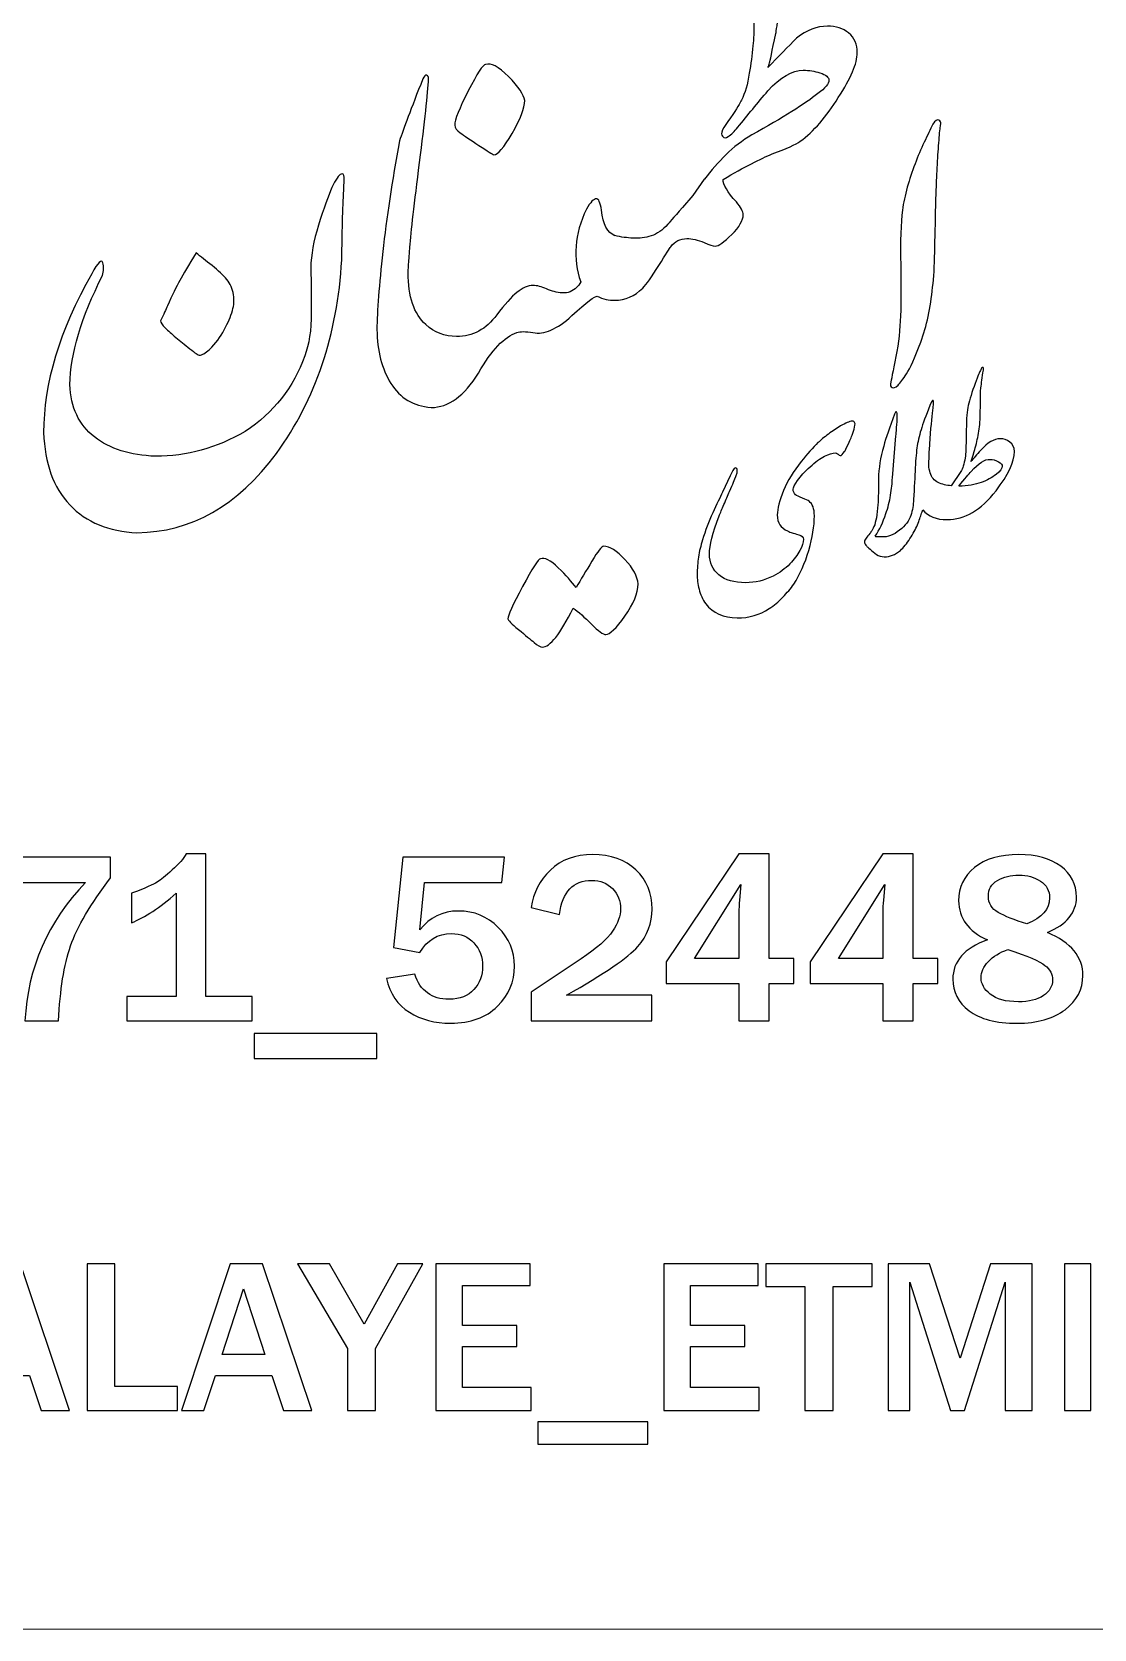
# Model space of a CAD drawing. Header units: millimetres. Extents: x -79 to 26, y -25 to 24.
# Drawn here: x -7.15 to 10.23, y -25.49 to 0.64 of the extents above; entities that cross this region are included whole.
import ezdxf

# ---------------------------------------------------------------- set-up
doc = ezdxf.new("R2010")
doc.units = ezdxf.units.MM
doc.header["$MEASUREMENT"] = 0
doc.layers.add('Layer 1', color=7, linetype='Continuous')

msp = doc.modelspace()

# ---------------------------------------------------------------- linework, layer by layer
at = {"layer": 'Layer 1', "color": 250, "lineweight": 18}
msp.add_open_spline([(-20.503, 24.3105), (-20.503, 24.3105), (21.7894, 24.3105), (21.7894, 24.3105), (23.8569, 24.3105), (25.5432, 22.6242), (25.5432, 20.5567), (25.5432, 20.5567), (25.5432, -21.7357), (25.5432, -21.7357), (25.5432, -23.8032), (23.8569, -25.4895), (21.7894, -25.4895), (21.7894, -25.4895), (-20.503, -25.4895), (-20.503, -25.4895), (-22.5705, -25.4895), (-24.2568, -23.8032), (-24.2568, -21.7357), (-24.2568, -21.7357), (-24.2568, 20.5567), (-24.2568, 20.5567), (-24.2568, 22.6242), (-22.5705, 24.3105), (-20.503, 24.3105)], degree=3, knots=[0, 0, 0, 0, 0.125, 0.125, 0.125, 0.25, 0.25, 0.25, 0.375, 0.375, 0.375, 0.5, 0.5, 0.5, 0.625, 0.625, 0.625, 0.75, 0.75, 0.75, 0.875, 0.875, 0.875, 1, 1, 1, 1], dxfattribs=at)
at = {"layer": 'Layer 1', "color": 240}
for points, knots in [([(3.6663, -2.0371), (3.6663, -2.0371), (3.8483, -1.7728), (3.8483, -1.7728), (3.8483, -1.7728), (3.8551, -1.7714), (3.8551, -1.7714), (3.9643, -1.6275), (4.0814, -1.4934), (4.2066, -1.3709), (4.3313, -1.2475), (4.4725, -1.1389), (4.6288, -1.0454), (5.1414, -0.7635), (5.5014, -0.5387), (5.7087, -0.3703), (5.8298, -0.2805), (5.8907, -0.2081), (5.8907, -0.1531), (5.8907, -0.1024), (5.8416, -0.0613), (5.7439, -0.03), (5.658, -0.0028), (5.5659, 0.0111), (5.4684, 0.0111), (5.2922, 0.0111), (5.1003, -0.1004), (4.893, -0.3235), (4.7249, -0.523), (4.5604, -0.7226), (4.3998, -0.922), (4.3452, -0.9885), (4.2922, -1.0396), (4.2415, -1.0747), (4.2066, -1.1021), (4.1747, -1.1001), (4.1478, -1.0685), (4.1086, -1.0297), (4.1534, -0.93), (4.2826, -0.7694), (4.3843, -0.6167), (4.4429, -0.519), (4.4587, -0.4762), (4.5176, -0.3666), (4.5604, -0.2196), (4.5877, -0.0356), (4.6153, 0.1128), (4.6347, 0.2614), (4.6463, 0.4102), (4.6584, 0.5273), (4.664, 0.6547), (4.664, 0.7916), (4.664, 1.1203), (4.7439, 1.4763), (4.9048, 1.8599), (4.9203, 1.9027), (5.0197, 2.1274), (5.2039, 2.5348), (5.2431, 2.613), (5.2704, 2.6522), (5.2862, 2.6522), (5.3053, 2.644), (5.3155, 2.6167), (5.3155, 2.5699), (5.3155, 2.5699), (5.3155, 2.5173), (5.3155, 2.5173), (5.3155, 2.4857), (5.3099, 2.4564), (5.2978, 2.4291), (5.2978, 2.4291), (5.2392, 2.1297), (5.2392, 2.1297), (5.1062, 1.1748), (5.0338, 0.6701), (5.022, 0.6155), (4.9595, 0.318), (4.9252, 0.1568), (4.9196, 0.1315), (4.9134, 0.1059), (4.9048, 0.0815), (4.893, 0.0578), (5.0651, 0.2377), (5.2217, 0.3986), (5.3626, 0.5392), (5.5267, 0.6682), (5.6949, 0.733), (5.867, 0.733), (6.0077, 0.733), (6.1233, 0.6958), (6.2134, 0.6215), (6.3072, 0.5431), (6.3546, 0.4355), (6.3546, 0.2986), (6.3546, 0.1227), (6.2502, -0.1219), (6.0433, -0.4351), (5.8475, -0.7519), (5.6399, -0.9905), (5.4211, -1.1507), (5.3507, -1.202), (5.1981, -1.2705), (4.9631, -1.356), (4.7755, -1.4347), (4.5077, -1.5735), (4.1592, -1.7729), (4.1593, -1.8591), (4.2321, -1.9822), (4.3764, -2.1427), (4.4508, -2.2328), (4.4879, -2.3009), (4.4879, -2.3479), (4.4879, -2.442), (4.4254, -2.5516), (4.3003, -2.6767), (4.1747, -2.8021), (4.0845, -2.8646), (4.0302, -2.8646), (3.9947, -2.8646), (3.9342, -2.8448), (3.8483, -2.8064), (3.7463, -2.7625), (3.6525, -2.7418), (3.5663, -2.7418), (3.4571, -2.7418), (3.3689, -2.7866), (3.3025, -2.8764), (3.2906, -2.8922), (3.2261, -2.9938), (3.1089, -3.1818), (2.9911, -3.3693), (2.9037, -3.493), (2.8448, -3.5513), (2.7118, -3.6838), (2.5592, -3.7506), (2.3869, -3.7506), (2.3869, -3.7506), (2.3869, -3.7507), (2.3869, -3.7507), (2.293, -3.7546), (2.197, -3.7333), (2.0992, -3.6862), (2.068, -3.6743), (1.9301, -3.7803), (1.6853, -4.0027), (1.4408, -4.2261), (1.2289, -4.3176), (1.049, -4.2788), (1.049, -4.2788), (1.049, -4.2789), (1.049, -4.2789), (1.049, -4.2789), (1.049, -4.2788), (1.049, -4.2788), (0.9316, -4.2594), (0.8434, -4.2595), (0.7848, -4.2789), (0.5812, -4.3457), (0.3719, -4.5664), (0.1567, -4.9422), (-0.0743, -5.3176), (-0.3326, -5.5055), (-0.6179, -5.5055), (-0.9074, -5.4818), (-1.1266, -5.3508), (-1.2752, -5.1123), (-1.4236, -4.8737), (-1.5003, -4.5802), (-1.5042, -4.2322), (-1.5042, -4.2322), (-1.5041, -4.2318), (-1.5041, -4.2318), (-1.5041, -4.2318), (-1.5042, -4.2318), (-1.5042, -4.2318), (-1.5003, -3.9268), (-1.468, -3.5014), (-1.4071, -2.9559), (-1.3466, -2.4097), (-1.2558, -1.8062), (-1.1344, -1.1451), (-1.0719, -0.9534), (-0.9449, -0.6148), (-0.753, -0.1298), (-0.7333, -0.0827), (-0.7129, -0.0633), (-0.6916, -0.0709), (-0.6701, -0.0788), (-0.6589, -0.0985), (-0.6589, -0.1298), (-0.6708, -0.3683), (-0.7198, -0.8244), (-0.8057, -1.4972), (-0.8919, -2.1701), (-0.9449, -2.6318), (-0.9643, -2.8821), (-0.9841, -3.1329), (-0.9936, -3.2694), (-0.9936, -3.2927), (-0.9936, -3.2927), (-0.9939, -3.2992), (-0.9939, -3.2992), (-0.9939, -3.2992), (-0.9936, -3.299), (-0.9936, -3.299), (-0.9936, -3.6903), (-0.8979, -3.9739), (-0.706, -4.1499), (-0.5613, -4.2789), (-0.3931, -4.3433), (-0.2013, -4.3433), (0.0646, -4.3433), (0.2837, -4.2262), (0.4561, -3.9913), (0.5851, -3.8193), (0.6956, -3.6961), (0.7874, -3.6218), (0.8795, -3.5471), (0.9667, -3.5099), (1.049, -3.5099), (1.049, -3.5099), (1.049, -3.5098), (1.049, -3.5098), (1.1151, -3.5098), (1.1898, -3.5285), (1.2721, -3.5657), (1.354, -3.6032), (1.4399, -3.6247), (1.53, -3.6306), (1.6198, -3.6362), (1.6982, -3.6059), (1.7649, -3.5394), (1.7923, -3.52), (1.8136, -3.4908), (1.8295, -3.4516), (1.6965, -3.068), (1.7274, -2.6711), (1.9232, -2.2602), (1.9897, -2.1467), (2.0443, -2.0898), (2.0877, -2.0898), (2.1226, -2.0898), (2.15, -2.1525), (2.1696, -2.2776), (2.193, -2.5085), (2.2657, -2.6473), (2.3868, -2.6945), (2.3868, -2.6945), (2.3868, -2.6944), (2.3868, -2.6944), (2.4884, -2.7175), (2.5894, -2.7316), (2.6891, -2.7353), (2.7888, -2.7396), (2.8866, -2.727), (2.9827, -2.6974), (3.0787, -2.6678), (3.1696, -2.6046), (3.2557, -2.5069), (3.2633, -2.4984), (3.3436, -2.4072), (3.4963, -2.2309), (3.4963, -2.2309), (3.6663, -2.0371), (3.6663, -2.0371)], [0, 0, 0, 0, 0.0113636, 0.0113636, 0.0113636, 0.0227273, 0.0227273, 0.0227273, 0.0340909, 0.0340909, 0.0340909, 0.0454545, 0.0454545, 0.0454545, 0.0568182, 0.0568182, 0.0568182, 0.0681818, 0.0681818, 0.0681818, 0.0795455, 0.0795455, 0.0795455, 0.0909091, 0.0909091, 0.0909091, 0.1022727, 0.1022727, 0.1022727, 0.1136364, 0.1136364, 0.1136364, 0.125, 0.125, 0.125, 0.1363636, 0.1363636, 0.1363636, 0.1477273, 0.1477273, 0.1477273, 0.1590909, 0.1590909, 0.1590909, 0.1704545, 0.1704545, 0.1704545, 0.1818182, 0.1818182, 0.1818182, 0.1931818, 0.1931818, 0.1931818, 0.2045455, 0.2045455, 0.2045455, 0.2159091, 0.2159091, 0.2159091, 0.2272727, 0.2272727, 0.2272727, 0.2386364, 0.2386364, 0.2386364, 0.25, 0.25, 0.25, 0.2613636, 0.2613636, 0.2613636, 0.2727273, 0.2727273, 0.2727273, 0.2840909, 0.2840909, 0.2840909, 0.2954545, 0.2954545, 0.2954545, 0.3068182, 0.3068182, 0.3068182, 0.3181818, 0.3181818, 0.3181818, 0.3295455, 0.3295455, 0.3295455, 0.3409091, 0.3409091, 0.3409091, 0.3522727, 0.3522727, 0.3522727, 0.3636364, 0.3636364, 0.3636364, 0.375, 0.375, 0.375, 0.3863636, 0.3863636, 0.3863636, 0.3977273, 0.3977273, 0.3977273, 0.4090909, 0.4090909, 0.4090909, 0.4204545, 0.4204545, 0.4204545, 0.4318182, 0.4318182, 0.4318182, 0.4431818, 0.4431818, 0.4431818, 0.4545455, 0.4545455, 0.4545455, 0.4659091, 0.4659091, 0.4659091, 0.4772727, 0.4772727, 0.4772727, 0.4886364, 0.4886364, 0.4886364, 0.5, 0.5, 0.5, 0.5113636, 0.5113636, 0.5113636, 0.5227273, 0.5227273, 0.5227273, 0.5340909, 0.5340909, 0.5340909, 0.5454545, 0.5454545, 0.5454545, 0.5568182, 0.5568182, 0.5568182, 0.5681818, 0.5681818, 0.5681818, 0.5795455, 0.5795455, 0.5795455, 0.5909091, 0.5909091, 0.5909091, 0.6022727, 0.6022727, 0.6022727, 0.6136364, 0.6136364, 0.6136364, 0.625, 0.625, 0.625, 0.6363636, 0.6363636, 0.6363636, 0.6477273, 0.6477273, 0.6477273, 0.6590909, 0.6590909, 0.6590909, 0.6704545, 0.6704545, 0.6704545, 0.6818182, 0.6818182, 0.6818182, 0.6931818, 0.6931818, 0.6931818, 0.7045455, 0.7045455, 0.7045455, 0.7159091, 0.7159091, 0.7159091, 0.7272727, 0.7272727, 0.7272727, 0.7386364, 0.7386364, 0.7386364, 0.75, 0.75, 0.75, 0.7613636, 0.7613636, 0.7613636, 0.7727273, 0.7727273, 0.7727273, 0.7840909, 0.7840909, 0.7840909, 0.7954545, 0.7954545, 0.7954545, 0.8068182, 0.8068182, 0.8068182, 0.8181818, 0.8181818, 0.8181818, 0.8295455, 0.8295455, 0.8295455, 0.8409091, 0.8409091, 0.8409091, 0.8522727, 0.8522727, 0.8522727, 0.8636364, 0.8636364, 0.8636364, 0.875, 0.875, 0.875, 0.8863636, 0.8863636, 0.8863636, 0.8977273, 0.8977273, 0.8977273, 0.9090909, 0.9090909, 0.9090909, 0.9204545, 0.9204545, 0.9204545, 0.9318182, 0.9318182, 0.9318182, 0.9431818, 0.9431818, 0.9431818, 0.9545455, 0.9545455, 0.9545455, 0.9659091, 0.9659091, 0.9659091, 0.9772727, 0.9772727, 0.9772727, 0.9886364, 0.9886364, 0.9886364, 1, 1, 1, 1]), ([(-0.2305, -0.8869), (-0.2305, -0.8007), (-0.1572, -0.6138), (-0.0108, -0.3262), (0.1359, -0.0386), (0.231, 0.1051), (0.2741, 0.1051), (0.36, 0.1404), (0.4854, 0.0745), (0.6495, -0.0916), (0.8141, -0.2578), (0.9019, -0.3877), (0.9138, -0.4818), (0.9138, -0.6072), (0.8453, -0.7869), (0.7085, -1.0218), (0.5713, -1.2567), (0.4716, -1.3738), (0.4091, -1.3738), (0.3857, -1.3624), (0.3044, -1.3107), (0.1656, -1.2182), (0.0267, -1.1264), (-0.0763, -1.057), (-0.1424, -1.0099), (-0.2013, -0.9708), (-0.2305, -0.93), (-0.2305, -0.8869)], [0, 0, 0, 0, 0.1111111, 0.1111111, 0.1111111, 0.2222222, 0.2222222, 0.2222222, 0.3333333, 0.3333333, 0.3333333, 0.4444444, 0.4444444, 0.4444444, 0.5555556, 0.5555556, 0.5555556, 0.6666667, 0.6666667, 0.6666667, 0.7777778, 0.7777778, 0.7777778, 0.8888889, 0.8888889, 0.8888889, 1, 1, 1, 1]), ([(7.6394, -2.2016), (7.6319, -2.4829), (7.6256, -2.7372), (7.6217, -2.9643), (7.6181, -3.1913), (7.6059, -3.3831), (7.5868, -3.5394), (7.5549, -3.8763), (7.4908, -4.1741), (7.393, -4.4344), (7.295, -4.6943), (7.2176, -4.8681), (7.1611, -4.9539), (7.1041, -5.0398), (7.0584, -5.1023), (7.0232, -5.1414), (6.98, -5.181), (6.9468, -5.1935), (6.9231, -5.1799), (6.9001, -5.1661), (6.8923, -5.1434), (6.9001, -5.1125), (6.9001, -5.1046), (6.9231, -4.9861), (6.9705, -4.7572), (7.0173, -4.5282), (7.0465, -4.306), (7.0584, -4.0912), (7.0702, -3.8763), (7.0719, -3.572), (7.0644, -3.1788), (7.0567, -2.7853), (7.0663, -2.4849), (7.0936, -2.2776), (7.1094, -2.1565), (7.1357, -2.0308), (7.1725, -1.9021), (7.2098, -1.7728), (7.2522, -1.6458), (7.2989, -1.5208), (7.3459, -1.3955), (7.396, -1.277), (7.4486, -1.1658), (7.5016, -1.0542), (7.5496, -0.9552), (7.5921, -0.8694), (7.628, -0.8144), (7.6592, -0.793), (7.6865, -0.8045), (7.7135, -0.8164), (7.7256, -0.8381), (7.7217, -0.8694), (7.7135, -0.9006), (7.7046, -0.9739), (7.6954, -1.0891), (7.6855, -1.2046), (7.6767, -1.3335), (7.6691, -1.4767), (7.6605, -1.6191), (7.6543, -1.7593), (7.648, -1.8962), (7.6421, -2.0331), (7.6394, -2.1347), (7.6394, -2.2016)], [0, 0, 0, 0, 0.047619, 0.047619, 0.047619, 0.0952381, 0.0952381, 0.0952381, 0.1428571, 0.1428571, 0.1428571, 0.1904762, 0.1904762, 0.1904762, 0.2380952, 0.2380952, 0.2380952, 0.2857143, 0.2857143, 0.2857143, 0.3333333, 0.3333333, 0.3333333, 0.3809524, 0.3809524, 0.3809524, 0.4285714, 0.4285714, 0.4285714, 0.4761905, 0.4761905, 0.4761905, 0.5238095, 0.5238095, 0.5238095, 0.5714286, 0.5714286, 0.5714286, 0.6190476, 0.6190476, 0.6190476, 0.6666667, 0.6666667, 0.6666667, 0.7142857, 0.7142857, 0.7142857, 0.7619048, 0.7619048, 0.7619048, 0.8095238, 0.8095238, 0.8095238, 0.8571429, 0.8571429, 0.8571429, 0.9047619, 0.9047619, 0.9047619, 0.952381, 0.952381, 0.952381, 1, 1, 1, 1]), ([(-2.0792, -3.0877), (-2.1499, -4.3161), (-2.5059, -5.3725), (-3.1476, -6.2566), (-3.7813, -7.1131), (-4.5423, -7.5462), (-5.4303, -7.5537), (-5.892, -7.534), (-6.2579, -7.3826), (-6.5276, -7.0989), (-6.7978, -6.815), (-6.9406, -6.4212), (-6.9564, -5.9165), (-6.96, -5.1182), (-6.6978, -4.2515), (-6.1697, -3.3164), (-6.068, -3.1289), (-6.0075, -3.069), (-5.9877, -3.1375), (-5.9683, -3.2059), (-5.9703, -3.2753), (-5.9937, -3.3457), (-6.3421, -4.0347), (-6.5201, -4.6293), (-6.5276, -5.1298), (-6.5123, -5.5055), (-6.3783, -5.7911), (-6.1259, -5.9869), (-5.8736, -6.1823), (-5.5399, -6.2883), (-5.1254, -6.3034), (-4.6167, -6.3034), (-4.1274, -6.1685), (-3.6582, -5.8987), (-3.1926, -5.5894), (-2.8679, -5.1771), (-2.684, -4.6603), (-2.6135, -4.4805), (-2.578, -4.242), (-2.578, -3.9442), (-2.578, -3.8311), (-2.579, -3.6869), (-2.581, -3.5132), (-2.5832, -3.3392), (-2.584, -3.2151), (-2.584, -3.1404), (-2.5685, -2.9253), (-2.5175, -2.6873), (-2.4316, -2.4274), (-2.3454, -2.1672), (-2.274, -1.9783), (-2.2174, -1.8608), (-2.1604, -1.7437), (-2.1124, -1.6848), (-2.0736, -1.6848), (-2.046, -1.6848), (-2.0344, -1.7154), (-2.0381, -1.7763), (-2.042, -1.8365), (-2.0482, -1.9533), (-2.0558, -2.125), (-2.0637, -2.2975), (-2.0717, -2.6182), (-2.0792, -3.0877)], [0, 0, 0, 0, 0.047619, 0.047619, 0.047619, 0.0952381, 0.0952381, 0.0952381, 0.1428571, 0.1428571, 0.1428571, 0.1904762, 0.1904762, 0.1904762, 0.2380952, 0.2380952, 0.2380952, 0.2857143, 0.2857143, 0.2857143, 0.3333333, 0.3333333, 0.3333333, 0.3809524, 0.3809524, 0.3809524, 0.4285714, 0.4285714, 0.4285714, 0.4761905, 0.4761905, 0.4761905, 0.5238095, 0.5238095, 0.5238095, 0.5714286, 0.5714286, 0.5714286, 0.6190476, 0.6190476, 0.6190476, 0.6666667, 0.6666667, 0.6666667, 0.7142857, 0.7142857, 0.7142857, 0.7619048, 0.7619048, 0.7619048, 0.8095238, 0.8095238, 0.8095238, 0.8571429, 0.8571429, 0.8571429, 0.9047619, 0.9047619, 0.9047619, 0.952381, 0.952381, 0.952381, 1, 1, 1, 1]), ([(-3.8517, -3.6629), (-3.8359, -3.7409), (-3.8422, -3.8271), (-3.8691, -3.9209), (-3.8967, -4.015), (-3.9408, -4.1196), (-4.0014, -4.2348), (-4.0619, -4.3506), (-4.1432, -4.4568), (-4.2449, -4.5546), (-4.3113, -4.6171), (-4.3643, -4.6484), (-4.4035, -4.6484), (-4.4269, -4.6484), (-4.4808, -4.6145), (-4.5647, -4.546), (-4.6489, -4.4779), (-4.7252, -4.4148), (-4.7934, -4.3582), (-4.8622, -4.3013), (-4.9207, -4.2496), (-4.9697, -4.2029), (-5.0185, -4.1558), (-5.0431, -4.1167), (-5.0431, -4.0851), (-4.9921, -3.9795), (-4.955, -3.8995), (-4.9315, -3.8445), (-4.8533, -3.6685), (-4.7858, -3.5297), (-4.7292, -3.4277), (-4.6723, -3.3263), (-4.5835, -3.1756), (-4.462, -2.9759), (-4.3916, -3.0348), (-4.3044, -3.1043), (-4.2012, -3.1842), (-4.0974, -3.2648), (-4.0169, -3.3401), (-3.9602, -3.4103), (-3.9034, -3.4806), (-3.8672, -3.5649), (-3.8517, -3.6629)], [0, 0, 0, 0, 0.0714286, 0.0714286, 0.0714286, 0.1428571, 0.1428571, 0.1428571, 0.2142857, 0.2142857, 0.2142857, 0.2857143, 0.2857143, 0.2857143, 0.3571429, 0.3571429, 0.3571429, 0.4285714, 0.4285714, 0.4285714, 0.5, 0.5, 0.5, 0.5714286, 0.5714286, 0.5714286, 0.6428571, 0.6428571, 0.6428571, 0.7142857, 0.7142857, 0.7142857, 0.7857143, 0.7857143, 0.7857143, 0.8571429, 0.8571429, 0.8571429, 0.9285714, 0.9285714, 0.9285714, 1, 1, 1, 1]), ([(7.5235, -6.4527), (7.5273, -6.495), (7.5351, -6.5363), (7.5469, -6.5763), (7.57, -6.649), (7.6133, -6.7007), (7.6772, -6.7316), (7.741, -6.7622), (7.8125, -6.7806), (7.892, -6.7858), (7.892, -6.7858), (8.0509, -6.5526), (8.0509, -6.5526), (8.0773, -6.5082), (8.101, -6.4332), (8.1201, -6.3269), (8.1289, -6.2687), (8.1339, -6.141), (8.1362, -5.9435), (8.1375, -5.7468), (8.1467, -5.6), (8.1625, -5.5046), (8.1803, -5.4165), (8.2145, -5.3017), (8.2661, -5.1611), (8.3171, -5.0206), (8.349, -4.939), (8.3602, -4.917), (8.3718, -4.8953), (8.381, -4.8768), (8.3882, -4.8627), (8.3968, -4.8482), (8.4054, -4.8456), (8.4119, -4.8535), (8.4192, -4.8613), (8.4209, -4.8752), (8.4175, -4.8946), (8.3978, -5.0127), (8.3846, -5.1098), (8.3777, -5.1852), (8.3701, -5.2602), (8.3675, -5.3319), (8.3682, -5.3997), (8.3692, -5.4678), (8.3679, -5.556), (8.3642, -5.6642), (8.3609, -5.7718), (8.3501, -5.8712), (8.3323, -5.9623), (8.3149, -6.0531), (8.2928, -6.142), (8.2661, -6.2275), (8.2395, -6.3131), (8.2221, -6.3677), (8.2129, -6.3908), (8.2553, -6.3374), (8.3079, -6.2769), (8.3695, -6.2075), (8.4879, -6.0801), (8.5952, -6.0166), (8.6906, -6.0166), (8.7485, -6.0166), (8.8019, -6.0354), (8.8495, -6.0722), (8.8989, -6.1078), (8.9242, -6.1581), (8.9242, -6.2239), (8.9242, -6.3934), (8.8239, -6.6082), (8.6245, -6.8681), (8.38, -7.183), (8.1132, -7.3403), (7.8233, -7.3403), (7.6483, -7.3403), (7.5156, -7.2871), (7.4252, -7.1802), (7.4189, -7.2008), (7.4127, -7.2196), (7.4067, -7.2365), (7.3903, -7.2895), (7.3682, -7.3524), (7.3389, -7.4237), (7.3097, -7.4952), (7.2689, -7.5708), (7.2168, -7.6504), (7.1645, -7.7301), (7.1123, -7.7949), (7.0593, -7.8443), (6.976, -7.915), (6.8885, -7.9496), (6.7964, -7.9472), (6.7486, -7.9459), (6.7053, -7.9337), (6.6664, -7.9107), (6.6295, -7.8857), (6.595, -7.8557), (6.5631, -7.8206), (6.5348, -7.7975), (6.5171, -7.7827), (6.5102, -7.7755), (6.4852, -7.7521), (6.4727, -7.7281), (6.4727, -7.7038), (6.4727, -7.6864), (6.4815, -7.6656), (6.4992, -7.6425), (6.5171, -7.6195), (6.5375, -7.5938), (6.5601, -7.5656), (6.571, -7.5514), (6.5851, -7.5303), (6.603, -7.5021), (6.6204, -7.4738), (6.6362, -7.4362), (6.6493, -7.3892), (6.6628, -7.3425), (6.6737, -7.2809), (6.6825, -7.2053), (6.6898, -7.1289), (6.6937, -7.0634), (6.6954, -7.0088), (6.6954, -7.0088), (6.7013, -6.8443), (6.7013, -6.8443), (6.7026, -6.7877), (6.7026, -6.7282), (6.7013, -6.6663), (6.7046, -6.5038), (6.7325, -6.3271), (6.7862, -6.1359), (6.8231, -6.007), (6.8823, -5.8325), (6.9639, -5.6135), (6.9688, -5.5993), (6.9744, -5.5894), (6.9793, -5.5842), (6.9846, -5.5789), (6.9896, -5.5759), (6.9928, -5.5759), (7.0053, -5.5779), (7.0103, -5.6118), (7.0086, -5.6769), (7.0066, -5.7092), (7.0034, -5.7602), (6.998, -5.8309), (6.9928, -5.9033), (6.9896, -5.9493), (6.9876, -5.9688), (6.9876, -5.9688), (6.9293, -6.6584), (6.9293, -6.6584), (6.9257, -6.7414), (6.9158, -6.8364), (6.9, -6.9423), (6.8823, -7.0447), (6.8563, -7.145), (6.8231, -7.2421), (6.777, -7.3853), (6.7178, -7.5087), (6.6454, -7.611), (6.6489, -7.6182), (6.6631, -7.6215), (6.6878, -7.6215), (6.6878, -7.6215), (6.7542, -7.6238), (6.7542, -7.6238), (6.8513, -7.6278), (6.9487, -7.5908), (7.0461, -7.5139), (7.1435, -7.4372), (7.205, -7.356), (7.2314, -7.2701), (7.258, -7.1839), (7.2722, -7.0976), (7.2738, -7.0112), (7.2863, -6.8114), (7.2958, -6.6377), (7.3031, -6.49), (7.31, -6.3425), (7.3215, -6.2224), (7.3363, -6.1306), (7.3512, -6.0385), (7.3762, -5.9389), (7.4091, -5.8309), (7.4429, -5.723), (7.4962, -5.5831), (7.5683, -5.4113), (7.5791, -5.3943), (7.5887, -5.387), (7.5976, -5.3906), (7.6064, -5.3943), (7.6025, -5.4634), (7.5854, -5.5986), (7.5687, -5.7339), (7.5515, -5.9339), (7.5341, -6.1995), (7.5321, -6.2688), (7.5285, -6.3529), (7.5235, -6.4527)], [0, 0, 0, 0, 0.0151515, 0.0151515, 0.0151515, 0.030303, 0.030303, 0.030303, 0.0454545, 0.0454545, 0.0454545, 0.0606061, 0.0606061, 0.0606061, 0.0757576, 0.0757576, 0.0757576, 0.0909091, 0.0909091, 0.0909091, 0.1060606, 0.1060606, 0.1060606, 0.1212121, 0.1212121, 0.1212121, 0.1363636, 0.1363636, 0.1363636, 0.1515152, 0.1515152, 0.1515152, 0.1666667, 0.1666667, 0.1666667, 0.1818182, 0.1818182, 0.1818182, 0.1969697, 0.1969697, 0.1969697, 0.2121212, 0.2121212, 0.2121212, 0.2272727, 0.2272727, 0.2272727, 0.2424242, 0.2424242, 0.2424242, 0.2575758, 0.2575758, 0.2575758, 0.2727273, 0.2727273, 0.2727273, 0.2878788, 0.2878788, 0.2878788, 0.3030303, 0.3030303, 0.3030303, 0.3181818, 0.3181818, 0.3181818, 0.3333333, 0.3333333, 0.3333333, 0.3484848, 0.3484848, 0.3484848, 0.3636364, 0.3636364, 0.3636364, 0.3787879, 0.3787879, 0.3787879, 0.3939394, 0.3939394, 0.3939394, 0.4090909, 0.4090909, 0.4090909, 0.4242424, 0.4242424, 0.4242424, 0.4393939, 0.4393939, 0.4393939, 0.4545455, 0.4545455, 0.4545455, 0.469697, 0.469697, 0.469697, 0.4848485, 0.4848485, 0.4848485, 0.5, 0.5, 0.5, 0.5151515, 0.5151515, 0.5151515, 0.530303, 0.530303, 0.530303, 0.5454545, 0.5454545, 0.5454545, 0.5606061, 0.5606061, 0.5606061, 0.5757576, 0.5757576, 0.5757576, 0.5909091, 0.5909091, 0.5909091, 0.6060606, 0.6060606, 0.6060606, 0.6212121, 0.6212121, 0.6212121, 0.6363636, 0.6363636, 0.6363636, 0.6515152, 0.6515152, 0.6515152, 0.6666667, 0.6666667, 0.6666667, 0.6818182, 0.6818182, 0.6818182, 0.6969697, 0.6969697, 0.6969697, 0.7121212, 0.7121212, 0.7121212, 0.7272727, 0.7272727, 0.7272727, 0.7424242, 0.7424242, 0.7424242, 0.7575758, 0.7575758, 0.7575758, 0.7727273, 0.7727273, 0.7727273, 0.7878788, 0.7878788, 0.7878788, 0.8030303, 0.8030303, 0.8030303, 0.8181818, 0.8181818, 0.8181818, 0.8333333, 0.8333333, 0.8333333, 0.8484848, 0.8484848, 0.8484848, 0.8636364, 0.8636364, 0.8636364, 0.8787879, 0.8787879, 0.8787879, 0.8939394, 0.8939394, 0.8939394, 0.9090909, 0.9090909, 0.9090909, 0.9242424, 0.9242424, 0.9242424, 0.9393939, 0.9393939, 0.9393939, 0.9545455, 0.9545455, 0.9545455, 0.969697, 0.969697, 0.969697, 0.9848485, 0.9848485, 0.9848485, 1, 1, 1, 1]), ([(6.3166, -5.7965), (6.3097, -5.8409), (6.2982, -5.8837), (6.283, -5.9252), (6.2686, -5.9666), (6.2432, -6.0245), (6.209, -6.0985), (6.1745, -6.1733), (6.1537, -6.2153), (6.1465, -6.2262), (6.1181, -6.2703), (6.0935, -6.2924), (6.0724, -6.2924), (6.0563, -6.2818), (6.0425, -6.2713), (6.0296, -6.262), (6.0175, -6.2522), (6.0059, -6.2472), (5.9951, -6.2472), (5.951, -6.2472), (5.8928, -6.2657), (5.8201, -6.3016), (5.7477, -6.3381), (5.668, -6.3956), (5.5819, -6.4753), (5.495, -6.5552), (5.4272, -6.6292), (5.3785, -6.6984), (5.3301, -6.7671), (5.3055, -6.8151), (5.3055, -6.8415), (5.3055, -6.8803), (5.3183, -6.9105), (5.3426, -6.9316), (5.3637, -6.9475), (5.4022, -6.9662), (5.4572, -6.9872), (5.5118, -7.0089), (5.548, -7.0261), (5.5657, -7.0402), (5.624, -7.081), (5.6529, -7.1607), (5.6529, -7.2794), (5.6529, -7.4436), (5.6223, -7.6315), (5.5601, -7.843), (5.4987, -8.0543), (5.417, -8.2379), (5.3163, -8.3935), (5.2653, -8.4656), (5.2051, -8.5383), (5.1357, -8.611), (5.0669, -8.6831), (4.9929, -8.7452), (4.9129, -8.7962), (4.7606, -8.8973), (4.5859, -8.9479), (4.3878, -8.9479), (4.1631, -8.9444), (3.9927, -8.8683), (3.8759, -8.7196), (3.8229, -8.6436), (3.7863, -8.563), (3.7659, -8.4781), (3.7456, -8.3935), (3.735, -8.3129), (3.735, -8.2365), (3.735, -8.1398), (3.7422, -8.0444), (3.7564, -7.952), (3.7709, -7.8592), (3.7926, -7.7654), (3.8229, -7.6716), (3.869, -7.5196), (3.9246, -7.3732), (3.99, -7.2314), (4.0555, -7.0899), (4.1085, -6.976), (4.1493, -6.8892), (4.1493, -6.8892), (4.274, -6.624), (4.274, -6.624), (4.2881, -6.5941), (4.3032, -6.5648), (4.3191, -6.5364), (4.3349, -6.5082), (4.349, -6.494), (4.3615, -6.494), (4.379, -6.494), (4.3881, -6.5082), (4.3891, -6.5364), (4.3902, -6.5648), (4.3872, -6.5859), (4.3799, -6.6), (4.3605, -6.6513), (4.3434, -6.6944), (4.3295, -6.7287), (4.3155, -6.7632), (4.294, -6.8135), (4.2661, -6.8786), (4.2375, -6.9438), (4.2072, -7.0149), (4.174, -7.0909), (4.1414, -7.1669), (4.1147, -7.2294), (4.0933, -7.2794), (3.989, -7.5551), (3.9371, -7.7621), (3.9371, -7.9003), (3.9371, -8.0448), (3.9887, -8.1599), (4.0917, -8.2448), (4.1957, -8.3297), (4.3411, -8.3718), (4.528, -8.3718), (4.684, -8.3718), (4.8343, -8.336), (4.9797, -8.2636), (5.0873, -8.2087), (5.1772, -8.1422), (5.2502, -8.0648), (5.3226, -7.9865), (5.3775, -7.9141), (5.416, -7.8457), (5.4539, -7.7776), (5.4729, -7.716), (5.4729, -7.6611), (5.4729, -7.6275), (5.4473, -7.6029), (5.3973, -7.5871), (5.3466, -7.571), (5.3104, -7.5601), (5.2883, -7.5551), (5.2663, -7.5499), (5.241, -7.54), (5.213, -7.5258), (5.158, -7.4995), (5.1166, -7.466), (5.0883, -7.4265), (5.06, -7.3867), (5.0458, -7.3324), (5.0458, -7.2633), (5.0458, -7.1593), (5.0794, -7.0261), (5.1475, -6.8652), (5.216, -6.7046), (5.3117, -6.546), (5.4354, -6.3908), (5.5364, -6.2631), (5.6283, -6.1597), (5.7112, -6.0801), (5.7556, -6.0396), (5.8122, -5.9932), (5.8816, -5.9406), (5.9504, -5.8886), (6.0175, -5.8445), (6.0826, -5.807), (6.1626, -5.7609), (6.2254, -5.7346), (6.2708, -5.7271), (6.2909, -5.7271), (6.3041, -5.7353), (6.311, -5.7511), (6.3182, -5.7672), (6.3199, -5.782), (6.3166, -5.7965)], [0, 0, 0, 0, 0.0181818, 0.0181818, 0.0181818, 0.0363636, 0.0363636, 0.0363636, 0.0545455, 0.0545455, 0.0545455, 0.0727273, 0.0727273, 0.0727273, 0.0909091, 0.0909091, 0.0909091, 0.1090909, 0.1090909, 0.1090909, 0.1272727, 0.1272727, 0.1272727, 0.1454545, 0.1454545, 0.1454545, 0.1636364, 0.1636364, 0.1636364, 0.1818182, 0.1818182, 0.1818182, 0.2, 0.2, 0.2, 0.2181818, 0.2181818, 0.2181818, 0.2363636, 0.2363636, 0.2363636, 0.2545455, 0.2545455, 0.2545455, 0.2727273, 0.2727273, 0.2727273, 0.2909091, 0.2909091, 0.2909091, 0.3090909, 0.3090909, 0.3090909, 0.3272727, 0.3272727, 0.3272727, 0.3454545, 0.3454545, 0.3454545, 0.3636364, 0.3636364, 0.3636364, 0.3818182, 0.3818182, 0.3818182, 0.4, 0.4, 0.4, 0.4181818, 0.4181818, 0.4181818, 0.4363636, 0.4363636, 0.4363636, 0.4545455, 0.4545455, 0.4545455, 0.4727273, 0.4727273, 0.4727273, 0.4909091, 0.4909091, 0.4909091, 0.5090909, 0.5090909, 0.5090909, 0.5272727, 0.5272727, 0.5272727, 0.5454545, 0.5454545, 0.5454545, 0.5636364, 0.5636364, 0.5636364, 0.5818182, 0.5818182, 0.5818182, 0.6, 0.6, 0.6, 0.6181818, 0.6181818, 0.6181818, 0.6363636, 0.6363636, 0.6363636, 0.6545455, 0.6545455, 0.6545455, 0.6727273, 0.6727273, 0.6727273, 0.6909091, 0.6909091, 0.6909091, 0.7090909, 0.7090909, 0.7090909, 0.7272727, 0.7272727, 0.7272727, 0.7454545, 0.7454545, 0.7454545, 0.7636364, 0.7636364, 0.7636364, 0.7818182, 0.7818182, 0.7818182, 0.8, 0.8, 0.8, 0.8181818, 0.8181818, 0.8181818, 0.8363636, 0.8363636, 0.8363636, 0.8545455, 0.8545455, 0.8545455, 0.8727273, 0.8727273, 0.8727273, 0.8909091, 0.8909091, 0.8909091, 0.9090909, 0.9090909, 0.9090909, 0.9272727, 0.9272727, 0.9272727, 0.9454545, 0.9454545, 0.9454545, 0.9636364, 0.9636364, 0.9636364, 0.9818182, 0.9818182, 0.9818182, 1, 1, 1, 1]), ([(8.7274, -6.4674), (8.7274, -6.4447), (8.7067, -6.4197), (8.664, -6.3934), (8.6179, -6.3667), (8.5719, -6.3535), (8.5261, -6.3535), (8.4412, -6.3503), (8.3386, -6.4164), (8.2185, -6.5526), (8.1829, -6.5894), (8.1148, -6.6701), (8.0138, -6.7938), (8.1625, -6.7872), (8.285, -6.7664), (8.3813, -6.7329), (8.4777, -6.6994), (8.5583, -6.6549), (8.6245, -6.6003), (8.6933, -6.5454), (8.7274, -6.5013), (8.7274, -6.4674)], [0, 0, 0, 0, 0.1428571, 0.1428571, 0.1428571, 0.2857143, 0.2857143, 0.2857143, 0.4285714, 0.4285714, 0.4285714, 0.5714286, 0.5714286, 0.5714286, 0.7142857, 0.7142857, 0.7142857, 0.8571429, 0.8571429, 0.8571429, 1, 1, 1, 1]), ([(0.8785, -8.4338), (1.0391, -8.1327), (1.1369, -7.982), (1.172, -7.982), (1.2385, -7.9544), (1.3353, -8.0027), (1.4626, -8.1258), (1.5896, -8.2492), (1.6863, -8.3578), (1.7531, -8.4515), (1.8314, -8.3223), (1.9183, -8.1778), (2.0141, -8.0172), (2.1098, -7.8567), (2.1736, -7.7767), (2.2049, -7.7767), (2.3026, -7.7767), (2.4194, -7.8481), (2.5543, -7.9909), (2.6892, -8.1337), (2.7606, -8.2676), (2.7681, -8.3927), (2.7681, -8.5413), (2.6961, -8.7181), (2.5514, -8.9214), (2.4105, -9.1204), (2.3065, -9.2202), (2.24, -9.2202), (2.197, -9.2202), (2.119, -9.1635), (2.0055, -9.05), (1.892, -8.9369), (1.7923, -8.8484), (1.7061, -8.7862), (1.4948, -9.2122), (1.3267, -9.4258), (1.2017, -9.4258), (1.1701, -9.4258), (1.125, -9.4002), (1.0665, -9.3494), (1.0118, -9.3024), (0.9265, -9.232), (0.8111, -9.1385), (0.6959, -9.0442), (0.6381, -8.9856), (0.6381, -8.9625), (0.6381, -8.9112), (0.718, -8.7352), (0.8785, -8.4338)], [0, 0, 0, 0, 0.0625, 0.0625, 0.0625, 0.125, 0.125, 0.125, 0.1875, 0.1875, 0.1875, 0.25, 0.25, 0.25, 0.3125, 0.3125, 0.3125, 0.375, 0.375, 0.375, 0.4375, 0.4375, 0.4375, 0.5, 0.5, 0.5, 0.5625, 0.5625, 0.5625, 0.625, 0.625, 0.625, 0.6875, 0.6875, 0.6875, 0.75, 0.75, 0.75, 0.8125, 0.8125, 0.8125, 0.875, 0.875, 0.875, 0.9375, 0.9375, 0.9375, 1, 1, 1, 1]), ([(-7.7606, -12.8603), (-7.7606, -12.8603), (-5.8604, -12.8603), (-5.8604, -12.8603), (-5.8604, -12.8603), (-5.8604, -13.2016), (-5.8604, -13.2016), (-6.1901, -13.6293), (-6.4085, -14.0001), (-6.5165, -14.3136), (-6.6241, -14.6276), (-6.6892, -15.0349), (-6.7116, -15.5373), (-6.7116, -15.5373), (-7.2624, -15.5373), (-7.2624, -15.5373), (-7.217, -14.6704), (-6.886, -13.9165), (-6.2703, -13.2746), (-6.2703, -13.2746), (-7.8017, -13.2746), (-7.8017, -13.2746), (-7.8017, -13.2746), (-7.7606, -12.8603), (-7.7606, -12.8603)], [0, 0, 0, 0, 0.125, 0.125, 0.125, 0.25, 0.25, 0.25, 0.375, 0.375, 0.375, 0.5, 0.5, 0.5, 0.625, 0.625, 0.625, 0.75, 0.75, 0.75, 0.875, 0.875, 0.875, 1, 1, 1, 1]), ([(-3.5446, -15.5373), (-3.5446, -15.5373), (-5.5938, -15.5373), (-5.5938, -15.5373), (-5.5938, -15.5373), (-5.5938, -15.1431), (-5.5938, -15.1431), (-5.5938, -15.1431), (-4.7875, -15.1431), (-4.7875, -15.1431), (-4.7875, -15.1431), (-4.7875, -13.4529), (-4.7875, -13.4529), (-5.0558, -13.6868), (-5.2996, -13.8474), (-5.519, -13.9355), (-5.519, -13.9355), (-5.519, -13.4529), (-5.519, -13.4529), (-5.2956, -13.3676), (-5.1558, -13.3075), (-5.0995, -13.2716), (-5.0433, -13.2354), (-4.961, -13.1692), (-4.8524, -13.0715), (-4.7442, -12.9741), (-4.6675, -12.8853), (-4.6231, -12.8057), (-4.6231, -12.8057), (-4.3012, -12.8057), (-4.3012, -12.8057), (-4.3012, -12.8057), (-4.3012, -15.1431), (-4.3012, -15.1431), (-4.3012, -15.1431), (-3.5446, -15.1431), (-3.5446, -15.1431), (-3.5446, -15.1431), (-3.5446, -15.5373), (-3.5446, -15.5373)], [0, 0, 0, 0, 0.0769231, 0.0769231, 0.0769231, 0.1538462, 0.1538462, 0.1538462, 0.2307692, 0.2307692, 0.2307692, 0.3076923, 0.3076923, 0.3076923, 0.3846154, 0.3846154, 0.3846154, 0.4615385, 0.4615385, 0.4615385, 0.5384615, 0.5384615, 0.5384615, 0.6153846, 0.6153846, 0.6153846, 0.6923077, 0.6923077, 0.6923077, 0.7692308, 0.7692308, 0.7692308, 0.8461538, 0.8461538, 0.8461538, 0.9230769, 0.9230769, 0.9230769, 1, 1, 1, 1]), ([(-1.0797, -12.8603), (-1.0797, -12.8603), (0.5852, -12.8603), (0.5852, -12.8603), (0.5852, -12.8603), (0.5418, -13.2746), (0.5418, -13.2746), (0.5418, -13.2746), (-0.7266, -13.2746), (-0.7266, -13.2746), (-0.7266, -13.2746), (-0.8013, -14.0508), (-0.8013, -14.0508), (-0.6405, -13.8458), (-0.4305, -13.7431), (-0.1716, -13.7431), (0.0857, -13.7431), (0.3029, -13.832), (0.4803, -14.0097), (0.6573, -14.1876), (0.7458, -14.3989), (0.7458, -14.6431), (0.7458, -14.8981), (0.6534, -15.1175), (0.4674, -15.3017), (0.2819, -15.486), (0.0269, -15.5785), (-0.2972, -15.5785), (-0.5548, -15.5785), (-0.7799, -15.519), (-0.9728, -15.3998), (-1.1656, -15.281), (-1.2909, -15.0961), (-1.3482, -14.8451), (-1.3482, -14.8451), (-0.8856, -14.7766), (-0.8856, -14.7766), (-0.7954, -15.0494), (-0.6078, -15.1863), (-0.3229, -15.1863), (-0.1475, -15.1863), (-0.0127, -15.133), (0.0821, -15.0273), (0.1769, -14.9218), (0.2242, -14.7934), (0.2242, -14.6431), (0.2242, -14.494), (0.1772, -14.3683), (0.0831, -14.2656), (-0.011, -14.163), (-0.1334, -14.112), (-0.2838, -14.112), (-0.5108, -14.112), (-0.6835, -14.2156), (-0.8013, -14.4232), (-0.8013, -14.4232), (-1.2327, -14.339), (-1.2327, -14.339), (-1.2327, -14.339), (-1.0797, -12.8603), (-1.0797, -12.8603)], [0, 0, 0, 0, 0.05, 0.05, 0.05, 0.1, 0.1, 0.1, 0.15, 0.15, 0.15, 0.2, 0.2, 0.2, 0.25, 0.25, 0.25, 0.3, 0.3, 0.3, 0.35, 0.35, 0.35, 0.4, 0.4, 0.4, 0.45, 0.45, 0.45, 0.5, 0.5, 0.5, 0.55, 0.55, 0.55, 0.6, 0.6, 0.6, 0.65, 0.65, 0.65, 0.7, 0.7, 0.7, 0.75, 0.75, 0.75, 0.8, 0.8, 0.8, 0.85, 0.85, 0.85, 0.9, 0.9, 0.9, 0.95, 0.95, 0.95, 1, 1, 1, 1]), ([(2.991, -15.1196), (2.991, -15.1196), (2.991, -15.5374), (2.991, -15.5374), (2.991, -15.5374), (1.0184, -15.5374), (1.0184, -15.5374), (1.0184, -15.5374), (1.0184, -15.0686), (1.0184, -15.0686), (1.0184, -15.0686), (1.8381, -14.5233), (1.8381, -14.5233), (2.0931, -14.3536), (2.2641, -14.2028), (2.352, -14.0712), (2.4392, -13.9403), (2.4833, -13.8195), (2.4833, -13.71), (2.4833, -13.5774), (2.4392, -13.4669), (2.352, -13.3763), (2.2641, -13.2862), (2.1503, -13.2411), (2.0108, -13.2411), (1.7048, -13.2411), (1.5288, -13.427), (1.483, -13.8001), (1.483, -13.8001), (1.0184, -13.6843), (1.0184, -13.6843), (1.0536, -13.4461), (1.1595, -13.2427), (1.335, -13.0733), (1.511, -12.9042), (1.7413, -12.8193), (2.0263, -12.8193), (2.3218, -12.8193), (2.5579, -12.9035), (2.7343, -13.0713), (2.9106, -13.2391), (2.9985, -13.453), (2.9985, -13.7116), (2.9985, -13.9407), (2.9203, -14.1446), (2.7639, -14.3243), (2.6067, -14.5043), (2.2178, -14.7694), (1.5969, -15.1196), (1.5969, -15.1196), (2.991, -15.1196), (2.991, -15.1196)], [0, 0, 0, 0, 0.0588235, 0.0588235, 0.0588235, 0.1176471, 0.1176471, 0.1176471, 0.1764706, 0.1764706, 0.1764706, 0.2352941, 0.2352941, 0.2352941, 0.2941176, 0.2941176, 0.2941176, 0.3529412, 0.3529412, 0.3529412, 0.4117647, 0.4117647, 0.4117647, 0.4705882, 0.4705882, 0.4705882, 0.5294118, 0.5294118, 0.5294118, 0.5882353, 0.5882353, 0.5882353, 0.6470588, 0.6470588, 0.6470588, 0.7058824, 0.7058824, 0.7058824, 0.7647059, 0.7647059, 0.7647059, 0.8235294, 0.8235294, 0.8235294, 0.8823529, 0.8823529, 0.8823529, 0.9411765, 0.9411765, 0.9411765, 1, 1, 1, 1]), ([(4.9127, -15.5374), (4.9127, -15.5374), (4.4168, -15.5374), (4.4168, -15.5374), (4.4168, -15.5374), (4.4168, -14.9294), (4.4168, -14.9294), (4.4168, -14.9294), (3.228, -14.9294), (3.228, -14.9294), (3.228, -14.9294), (3.228, -14.5764), (3.228, -14.5764), (3.228, -14.5764), (4.4168, -12.8059), (4.4168, -12.8059), (4.4168, -12.8059), (4.9127, -12.8059), (4.9127, -12.8059), (4.9127, -12.8059), (4.9127, -14.5178), (4.9127, -14.5178), (4.9127, -14.5178), (5.3147, -14.5178), (5.3147, -14.5178), (5.3147, -14.5178), (5.3147, -14.9294), (5.3147, -14.9294), (5.3147, -14.9294), (4.9127, -14.9294), (4.9127, -14.9294), (4.9127, -14.9294), (4.9127, -15.5374), (4.9127, -15.5374)], [0, 0, 0, 0, 0.0909091, 0.0909091, 0.0909091, 0.1818182, 0.1818182, 0.1818182, 0.2727273, 0.2727273, 0.2727273, 0.3636364, 0.3636364, 0.3636364, 0.4545455, 0.4545455, 0.4545455, 0.5454545, 0.5454545, 0.5454545, 0.6363636, 0.6363636, 0.6363636, 0.7272727, 0.7272727, 0.7272727, 0.8181818, 0.8181818, 0.8181818, 0.9090909, 0.9090909, 0.9090909, 1, 1, 1, 1]), ([(7.268, -15.5374), (7.268, -15.5374), (6.7721, -15.5374), (6.7721, -15.5374), (6.7721, -15.5374), (6.7721, -14.9294), (6.7721, -14.9294), (6.7721, -14.9294), (5.5833, -14.9294), (5.5833, -14.9294), (5.5833, -14.9294), (5.5833, -14.5764), (5.5833, -14.5764), (5.5833, -14.5764), (6.7721, -12.8059), (6.7721, -12.8059), (6.7721, -12.8059), (7.268, -12.8059), (7.268, -12.8059), (7.268, -12.8059), (7.268, -14.5178), (7.268, -14.5178), (7.268, -14.5178), (7.6699, -14.5178), (7.6699, -14.5178), (7.6699, -14.5178), (7.6699, -14.9294), (7.6699, -14.9294), (7.6699, -14.9294), (7.268, -14.9294), (7.268, -14.9294), (7.268, -14.9294), (7.268, -15.5374), (7.268, -15.5374)], [0, 0, 0, 0, 0.0909091, 0.0909091, 0.0909091, 0.1818182, 0.1818182, 0.1818182, 0.2727273, 0.2727273, 0.2727273, 0.3636364, 0.3636364, 0.3636364, 0.4545455, 0.4545455, 0.4545455, 0.5454545, 0.5454545, 0.5454545, 0.6363636, 0.6363636, 0.6363636, 0.7272727, 0.7272727, 0.7272727, 0.8181818, 0.8181818, 0.8181818, 0.9090909, 0.9090909, 0.9090909, 1, 1, 1, 1]), ([(8.4832, -14.2157), (8.17, -14.0716), (8.013, -13.858), (8.013, -13.5744), (8.013, -13.3549), (8.0995, -13.174), (8.2729, -13.0321), (8.4457, -12.8904), (8.6882, -12.8193), (8.9994, -12.8193), (9.2827, -12.8193), (9.5108, -12.8828), (9.6829, -13.0098), (9.8543, -13.1365), (9.9405, -13.3046), (9.9405, -13.5136), (9.9405, -13.7686), (9.7819, -13.962), (9.4641, -14.0943), (9.8522, -14.2601), (10.0461, -14.4947), (10.0461, -14.7981), (10.0461, -15.0228), (9.9493, -15.2094), (9.7552, -15.3571), (9.5611, -15.5045), (9.2995, -15.5785), (8.9698, -15.5785), (8.622, -15.5785), (8.3595, -15.5105), (8.1825, -15.3735), (8.0054, -15.2367), (7.9173, -15.0653), (7.9173, -14.8586), (7.9173, -14.5648), (8.1058, -14.3503), (8.4832, -14.2157)], [0, 0, 0, 0, 0.0833333, 0.0833333, 0.0833333, 0.1666667, 0.1666667, 0.1666667, 0.25, 0.25, 0.25, 0.3333333, 0.3333333, 0.3333333, 0.4166667, 0.4166667, 0.4166667, 0.5, 0.5, 0.5, 0.5833333, 0.5833333, 0.5833333, 0.6666667, 0.6666667, 0.6666667, 0.75, 0.75, 0.75, 0.8333333, 0.8333333, 0.8333333, 0.9166667, 0.9166667, 0.9166667, 1, 1, 1, 1]), ([(4.4517, -13.3096), (4.4517, -13.3096), (3.693, -14.5178), (3.693, -14.5178), (3.693, -14.5178), (4.4168, -14.5178), (4.4168, -14.5178), (4.4168, -14.5178), (4.4168, -13.7785), (4.4168, -13.7785), (4.4168, -13.7001), (4.4204, -13.6294), (4.4283, -13.5662), (4.4283, -13.5662), (4.4517, -13.3096), (4.4517, -13.3096)], [0, 0, 0, 0, 0.2, 0.2, 0.2, 0.4, 0.4, 0.4, 0.6, 0.6, 0.6, 0.8, 0.8, 0.8, 1, 1, 1, 1]), ([(6.8069, -13.3096), (6.8069, -13.3096), (6.0482, -14.5178), (6.0482, -14.5178), (6.0482, -14.5178), (6.7721, -14.5178), (6.7721, -14.5178), (6.7721, -14.5178), (6.7721, -13.7785), (6.7721, -13.7785), (6.7721, -13.7001), (6.7757, -13.6294), (6.7836, -13.5662), (6.7836, -13.5662), (6.8069, -13.3096), (6.8069, -13.3096)], [0, 0, 0, 0, 0.2, 0.2, 0.2, 0.4, 0.4, 0.4, 0.6, 0.6, 0.6, 0.8, 0.8, 0.8, 1, 1, 1, 1]), ([(9.1307, -13.9547), (9.3775, -13.8528), (9.5012, -13.7113), (9.5012, -13.529), (9.5012, -13.4105), (9.4512, -13.3181), (9.3502, -13.253), (9.2495, -13.1878), (9.133, -13.1549), (9.0011, -13.1549), (8.8639, -13.1549), (8.7458, -13.1842), (8.647, -13.2431), (8.5486, -13.302), (8.4993, -13.3875), (8.4993, -13.5001), (8.4993, -13.6166), (8.5529, -13.7051), (8.6599, -13.7669), (8.7674, -13.8281), (8.9241, -13.8909), (9.1307, -13.9547)], [0, 0, 0, 0, 0.1428571, 0.1428571, 0.1428571, 0.2857143, 0.2857143, 0.2857143, 0.4285714, 0.4285714, 0.4285714, 0.5714286, 0.5714286, 0.5714286, 0.7142857, 0.7142857, 0.7142857, 0.8571429, 0.8571429, 0.8571429, 1, 1, 1, 1]), ([(8.8152, -14.3743), (8.6845, -14.4216), (8.5789, -14.4865), (8.4993, -14.5694), (8.4194, -14.6523), (8.3799, -14.7412), (8.3799, -14.8353), (8.3799, -14.9323), (8.4295, -15.0215), (8.5299, -15.1041), (8.6296, -15.1864), (8.7833, -15.2275), (8.9916, -15.2275), (9.1643, -15.2275), (9.3005, -15.1942), (9.3999, -15.1268), (9.5002, -15.059), (9.5499, -14.9734), (9.5499, -14.8685), (9.5499, -14.7783), (9.5085, -14.6994), (9.4255, -14.6316), (9.3429, -14.5635), (9.1389, -14.4779), (8.8152, -14.3743)], [0, 0, 0, 0, 0.125, 0.125, 0.125, 0.25, 0.25, 0.25, 0.375, 0.375, 0.375, 0.5, 0.5, 0.5, 0.625, 0.625, 0.625, 0.75, 0.75, 0.75, 0.875, 0.875, 0.875, 1, 1, 1, 1]), ([(-3.5133, -15.7471), (-3.5133, -15.7471), (-1.5052, -15.7471), (-1.5052, -15.7471), (-1.5052, -15.7471), (-1.5052, -16.1548), (-1.5052, -16.1548), (-1.5052, -16.1548), (-3.5133, -16.1548), (-3.5133, -16.1548), (-3.5133, -16.1548), (-3.5133, -15.7471), (-3.5133, -15.7471)], [0, 0, 0, 0, 0.25, 0.25, 0.25, 0.5, 0.5, 0.5, 0.75, 0.75, 0.75, 1, 1, 1, 1]), ([(-6.5329, -21.9129), (-6.5329, -21.9129), (-6.9948, -21.9129), (-6.9948, -21.9129), (-6.9948, -21.9129), (-7.1863, -21.342), (-7.1863, -21.342), (-7.1863, -21.342), (-8.1089, -21.342), (-8.1089, -21.342), (-8.1089, -21.342), (-8.2969, -21.9129), (-8.2969, -21.9129), (-8.2969, -21.9129), (-8.666, -21.9129), (-8.666, -21.9129), (-8.666, -21.9129), (-7.8701, -19.5149), (-7.8701, -19.5149), (-7.8701, -19.5149), (-7.3377, -19.5149), (-7.3377, -19.5149), (-7.3377, -19.5149), (-6.5329, -21.9129), (-6.5329, -21.9129)], [0, 0, 0, 0, 0.125, 0.125, 0.125, 0.25, 0.25, 0.25, 0.375, 0.375, 0.375, 0.5, 0.5, 0.5, 0.625, 0.625, 0.625, 0.75, 0.75, 0.75, 0.875, 0.875, 0.875, 1, 1, 1, 1]), ([(-4.7691, -21.9129), (-4.7691, -21.9129), (-6.2448, -21.9129), (-6.2448, -21.9129), (-6.2448, -21.9129), (-6.2448, -19.5149), (-6.2448, -19.5149), (-6.2448, -19.5149), (-5.7901, -19.5149), (-5.7901, -19.5149), (-5.7901, -19.5149), (-5.7901, -21.5213), (-5.7901, -21.5213), (-5.7901, -21.5213), (-4.7691, -21.5213), (-4.7691, -21.5213), (-4.7691, -21.5213), (-4.7691, -21.9129), (-4.7691, -21.9129)], [0, 0, 0, 0, 0.1666667, 0.1666667, 0.1666667, 0.3333333, 0.3333333, 0.3333333, 0.5, 0.5, 0.5, 0.6666667, 0.6666667, 0.6666667, 0.8333333, 0.8333333, 0.8333333, 1, 1, 1, 1]), ([(-2.5694, -21.9129), (-2.5694, -21.9129), (-3.0314, -21.9129), (-3.0314, -21.9129), (-3.0314, -21.9129), (-3.2229, -21.342), (-3.2229, -21.342), (-3.2229, -21.342), (-4.1455, -21.342), (-4.1455, -21.342), (-4.1455, -21.342), (-4.3333, -21.9129), (-4.3333, -21.9129), (-4.3333, -21.9129), (-4.7026, -21.9129), (-4.7026, -21.9129), (-4.7026, -21.9129), (-3.9066, -19.5149), (-3.9066, -19.5149), (-3.9066, -19.5149), (-3.3742, -19.5149), (-3.3742, -19.5149), (-3.3742, -19.5149), (-2.5694, -21.9129), (-2.5694, -21.9129)], [0, 0, 0, 0, 0.125, 0.125, 0.125, 0.25, 0.25, 0.25, 0.375, 0.375, 0.375, 0.5, 0.5, 0.5, 0.625, 0.625, 0.625, 0.75, 0.75, 0.75, 0.875, 0.875, 0.875, 1, 1, 1, 1]), ([(-1.5294, -21.9129), (-1.5294, -21.9129), (-1.988, -21.9129), (-1.988, -21.9129), (-1.988, -21.9129), (-1.988, -20.9011), (-1.988, -20.9011), (-1.988, -20.9011), (-2.8047, -19.5149), (-2.8047, -19.5149), (-2.8047, -19.5149), (-2.2815, -19.5149), (-2.2815, -19.5149), (-2.2815, -19.5149), (-1.7123, -20.504), (-1.7123, -20.504), (-1.7123, -20.504), (-1.1674, -19.5149), (-1.1674, -19.5149), (-1.1674, -19.5149), (-0.7528, -19.5149), (-0.7528, -19.5149), (-0.7528, -19.5149), (-1.5294, -20.9011), (-1.5294, -20.9011), (-1.5294, -20.9011), (-1.5294, -21.9129), (-1.5294, -21.9129)], [0, 0, 0, 0, 0.1111111, 0.1111111, 0.1111111, 0.2222222, 0.2222222, 0.2222222, 0.3333333, 0.3333333, 0.3333333, 0.4444444, 0.4444444, 0.4444444, 0.5555556, 0.5555556, 0.5555556, 0.6666667, 0.6666667, 0.6666667, 0.7777778, 0.7777778, 0.7777778, 0.8888889, 0.8888889, 0.8888889, 1, 1, 1, 1]), ([(1.0198, -21.9129), (1.0198, -21.9129), (-0.5384, -21.9129), (-0.5384, -21.9129), (-0.5384, -21.9129), (-0.5384, -19.5149), (-0.5384, -19.5149), (-0.5384, -19.5149), (1.0041, -19.5149), (1.0041, -19.5149), (1.0041, -19.5149), (1.0041, -19.8716), (1.0041, -19.8716), (1.0041, -19.8716), (-0.1064, -19.8716), (-0.1064, -19.8716), (-0.1064, -19.8716), (-0.1064, -20.5214), (-0.1064, -20.5214), (-0.1064, -20.5214), (0.7862, -20.5214), (0.7862, -20.5214), (0.7862, -20.5214), (0.7862, -20.8695), (0.7862, -20.8695), (0.7862, -20.8695), (-0.1064, -20.8695), (-0.1064, -20.8695), (-0.1064, -20.8695), (-0.1064, -21.5404), (-0.1064, -21.5404), (-0.1064, -21.5404), (1.0198, -21.5404), (1.0198, -21.5404), (1.0198, -21.5404), (1.0198, -21.9129), (1.0198, -21.9129)], [0, 0, 0, 0, 0.0833333, 0.0833333, 0.0833333, 0.1666667, 0.1666667, 0.1666667, 0.25, 0.25, 0.25, 0.3333333, 0.3333333, 0.3333333, 0.4166667, 0.4166667, 0.4166667, 0.5, 0.5, 0.5, 0.5833333, 0.5833333, 0.5833333, 0.6666667, 0.6666667, 0.6666667, 0.75, 0.75, 0.75, 0.8333333, 0.8333333, 0.8333333, 0.9166667, 0.9166667, 0.9166667, 1, 1, 1, 1]), ([(4.7495, -21.9129), (4.7495, -21.9129), (3.1916, -21.9129), (3.1916, -21.9129), (3.1916, -21.9129), (3.1916, -19.5149), (3.1916, -19.5149), (3.1916, -19.5149), (4.7338, -19.5149), (4.7338, -19.5149), (4.7338, -19.5149), (4.7338, -19.8716), (4.7338, -19.8716), (4.7338, -19.8716), (3.6236, -19.8716), (3.6236, -19.8716), (3.6236, -19.8716), (3.6236, -20.5214), (3.6236, -20.5214), (3.6236, -20.5214), (4.5159, -20.5214), (4.5159, -20.5214), (4.5159, -20.5214), (4.5159, -20.8695), (4.5159, -20.8695), (4.5159, -20.8695), (3.6236, -20.8695), (3.6236, -20.8695), (3.6236, -20.8695), (3.6236, -21.5404), (3.6236, -21.5404), (3.6236, -21.5404), (4.7495, -21.5404), (4.7495, -21.5404), (4.7495, -21.5404), (4.7495, -21.9129), (4.7495, -21.9129)], [0, 0, 0, 0, 0.0833333, 0.0833333, 0.0833333, 0.1666667, 0.1666667, 0.1666667, 0.25, 0.25, 0.25, 0.3333333, 0.3333333, 0.3333333, 0.4166667, 0.4166667, 0.4166667, 0.5, 0.5, 0.5, 0.5833333, 0.5833333, 0.5833333, 0.6666667, 0.6666667, 0.6666667, 0.75, 0.75, 0.75, 0.8333333, 0.8333333, 0.8333333, 0.9166667, 0.9166667, 0.9166667, 1, 1, 1, 1]), ([(5.9602, -21.9129), (5.9602, -21.9129), (5.4963, -21.9129), (5.4963, -21.9129), (5.4963, -21.9129), (5.4963, -19.8857), (5.4963, -19.8857), (5.4963, -19.8857), (4.8584, -19.8857), (4.8584, -19.8857), (4.8584, -19.8857), (4.8584, -19.5149), (4.8584, -19.5149), (4.8584, -19.5149), (6.5975, -19.5149), (6.5975, -19.5149), (6.5975, -19.5149), (6.5975, -19.8857), (6.5975, -19.8857), (6.5975, -19.8857), (5.9602, -19.8857), (5.9602, -19.8857), (5.9602, -19.8857), (5.9602, -21.9129), (5.9602, -21.9129)], [0, 0, 0, 0, 0.125, 0.125, 0.125, 0.25, 0.25, 0.25, 0.375, 0.375, 0.375, 0.5, 0.5, 0.5, 0.625, 0.625, 0.625, 0.75, 0.75, 0.75, 0.875, 0.875, 0.875, 1, 1, 1, 1]), ([(9.2139, -21.9129), (9.2139, -21.9129), (8.7727, -21.9129), (8.7727, -21.9129), (8.7727, -21.9129), (8.7727, -19.8133), (8.7727, -19.8133), (8.7727, -19.8133), (8.1091, -21.9129), (8.1091, -21.9129), (8.1091, -21.9129), (7.882, -21.9129), (7.882, -21.9129), (7.882, -21.9129), (7.2147, -19.8133), (7.2147, -19.8133), (7.2147, -19.8133), (7.2147, -21.9129), (7.2147, -21.9129), (7.2147, -21.9129), (6.8617, -21.9129), (6.8617, -21.9129), (6.8617, -21.9129), (6.8617, -19.5149), (6.8617, -19.5149), (6.8617, -19.5149), (7.5379, -19.5149), (7.5379, -19.5149), (7.5379, -19.5149), (8.0403, -21.059), (8.0403, -21.059), (8.0403, -21.059), (8.5342, -19.5149), (8.5342, -19.5149), (8.5342, -19.5149), (9.2139, -19.5149), (9.2139, -19.5149), (9.2139, -19.5149), (9.2139, -21.9129), (9.2139, -21.9129)], [0, 0, 0, 0, 0.0769231, 0.0769231, 0.0769231, 0.1538462, 0.1538462, 0.1538462, 0.2307692, 0.2307692, 0.2307692, 0.3076923, 0.3076923, 0.3076923, 0.3846154, 0.3846154, 0.3846154, 0.4615385, 0.4615385, 0.4615385, 0.5384615, 0.5384615, 0.5384615, 0.6153846, 0.6153846, 0.6153846, 0.6923077, 0.6923077, 0.6923077, 0.7692308, 0.7692308, 0.7692308, 0.8461538, 0.8461538, 0.8461538, 0.9230769, 0.9230769, 0.9230769, 1, 1, 1, 1]), ([(10.175, -21.9128), (10.175, -21.9128), (9.743, -21.9128), (9.743, -21.9128), (9.743, -21.9128), (9.743, -19.5149), (9.743, -19.5149), (9.743, -19.5149), (10.175, -19.5149), (10.175, -19.5149), (10.175, -19.5149), (10.175, -21.9128), (10.175, -21.9128)], [0, 0, 0, 0, 0.25, 0.25, 0.25, 0.5, 0.5, 0.5, 0.75, 0.75, 0.75, 1, 1, 1, 1]), ([(-3.339, -20.9959), (-3.339, -20.9959), (-3.6885, -19.9258), (-3.6885, -19.9258), (-3.6885, -19.9258), (-4.0382, -20.9959), (-4.0382, -20.9959), (-4.0382, -20.9959), (-3.339, -20.9959), (-3.339, -20.9959)], [0, 0, 0, 0, 0.3333333, 0.3333333, 0.3333333, 0.6666667, 0.6666667, 0.6666667, 1, 1, 1, 1]), ([(1.1287, -22.101), (1.1287, -22.101), (2.9278, -22.101), (2.9278, -22.101), (2.9278, -22.101), (2.9278, -22.4665), (2.9278, -22.4665), (2.9278, -22.4665), (1.1287, -22.4665), (1.1287, -22.4665), (1.1287, -22.4665), (1.1287, -22.101), (1.1287, -22.101)], [0, 0, 0, 0, 0.25, 0.25, 0.25, 0.5, 0.5, 0.5, 0.75, 0.75, 0.75, 1, 1, 1, 1])]:
    msp.add_open_spline(points, degree=3, knots=knots, dxfattribs=at)

doc.saveas('drawing.dxf')
